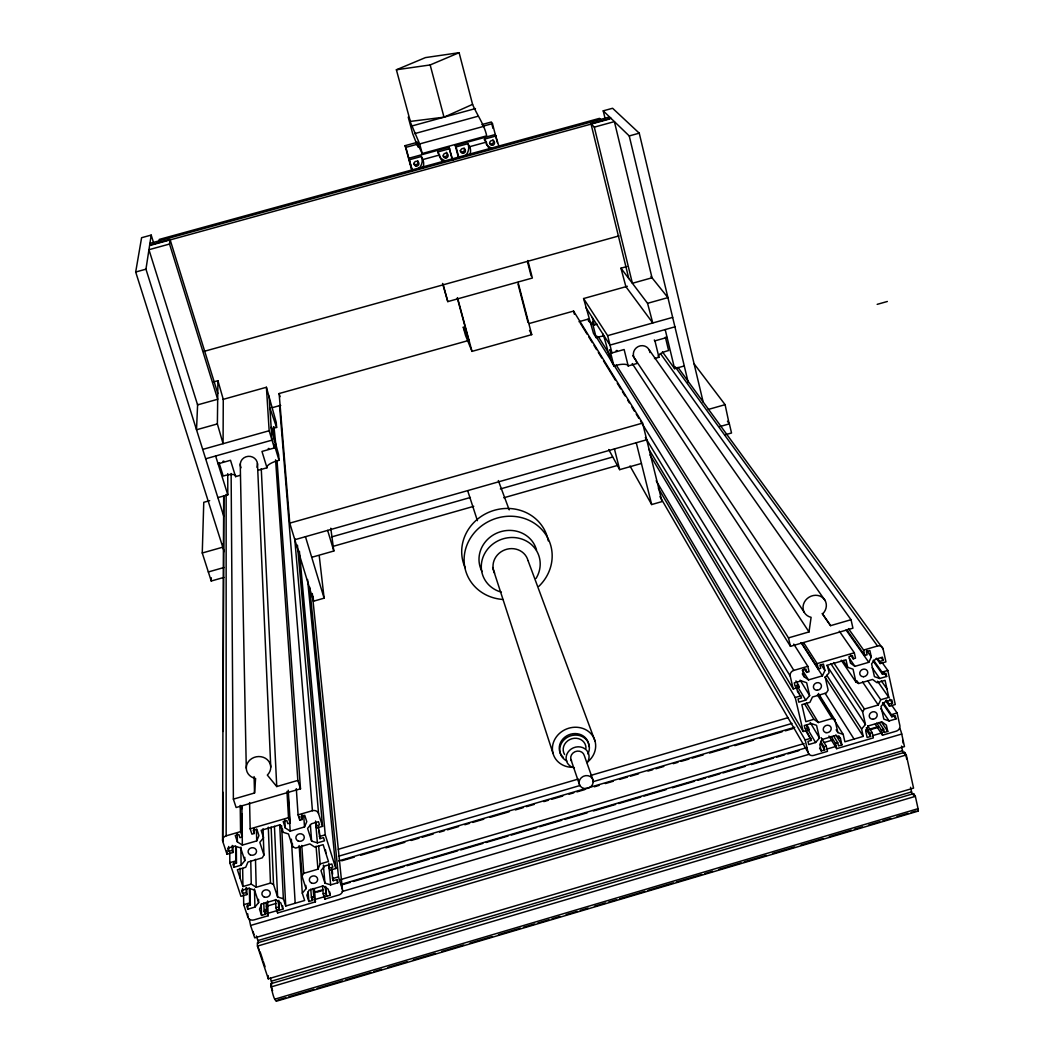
<?xml version="1.0" encoding="UTF-8"?>
<svg xmlns="http://www.w3.org/2000/svg" width="1054" height="1054" viewBox="0 0 1054 1054"><rect width="100%" height="100%" fill="white"/><g stroke="black" fill="none" stroke-linecap="round" stroke-linejoin="round"><path stroke-width="1.5" d="M232.934 845.914L232.987 852.488L226.992 854.241L222.776 841.5L222.921 792.213M223.105 731.436L223.817 496.526M222.789 543.93L222.776 547.184L202.263 552.994L211.235 581.017L223.883 577.421M222.565 840.341L223.685 495.709M217.928 380.718L223.264 399.334L223.079 443.681L217.374 423.919L217.928 380.718L213.422 381.97M211.235 581.017L211.287 577.763M202.263 552.994L203.765 502.31L209.68 500.65M197.638 403.932L196.518 429.768L217.374 423.919M277.07 460.809L300.495 788.8L236.122 807.509L233.382 799.143L254.528 793.003L255.595 778.498A12.266 11.067 -8.7 0 1 247.321 763.478A12.266 11.067 -8.7 0 1 265.344 758.248A12.266 11.067 -8.7 0 1 267.334 775.085L276.741 786.547L297.834 780.421L275.581 459.834M169.536 244.041L148.943 249.706L197.599 404.881L217.691 399.268L169.536 244.041L170.05 239.495L149.655 245.108M159.049 240.865L159.246 239.429L599.515 118.351L600.596 119.418M616.313 365.158L788.484 637.881L809.011 631.926L811.106 617.328A11.989 10.83 -32 0 1 804.386 602.124A11.989 10.83 -32 0 1 821.87 597.051A11.989 10.83 -32 0 1 822.502 614.021L830.578 625.654L851.039 619.712L852.936 628.184L790.46 646.339L597.565 338.98L596.841 336.068M223.804 516.42L145.953 269.178L151.196 235.082L141.592 237.717L135.689 272.011L224.159 551.558M149.773 245.503L150.116 243.316L609.317 117.02L610.977 118.628M917.533 810.566A4.875 0.79 72 0 0 918.06 808.668L915.359 796.35L913.581 793.636L270.865 983.711C270.97 987.242 274.053 1001.471 276.24 1000.523M256.939 467.225L257.242 466.303A8.616 8.116 -4.1 0 0 248.138 456.342A8.616 8.116 -4.1 0 0 241.01 467.765M241.853 805.77L242.315 836.968L239.917 837.666L238.863 834.465L235.266 835.519L237.374 841.896L242.367 845.097L256.728 840.908L258.928 835.611L256.86 829.221L253.263 830.275L254.304 833.464L251.906 834.162L250.167 828.839L249.587 802.555M288.256 790.223L290.206 823.003L287.821 823.688L286.793 820.499L283.21 821.54L285.252 827.93L290.206 831.145L304.527 826.955L306.767 821.659L304.738 815.269L301.154 816.31L302.169 819.511L299.771 820.21L298.084 814.874L296.306 788.642M279.692 824.755L283.368 898.759L285.726 906.032L304.646 900.485L302.3 893.199L306.029 888.68L302.011 876.137L303.71 873.344L317.939 869.181L320.166 863.937L318.637 845.888M802.265 673.835L804.004 676.628L808.484 679.909L822.423 675.838L824.913 670.528L823.437 664.073L819.946 665.087L820.697 668.315L818.365 669L801.514 642.769M839.327 631.162L854.32 652.782L855.519 658.17L853.2 658.842L852.475 655.614L848.997 656.629L850.446 663.085L854.886 666.365L868.786 662.307L871.315 656.998L869.879 650.542L866.401 651.556L867.113 654.784L864.794 655.456L846.849 629.936M818.853 695.456L843.2 734.414L844.886 741.779L863.239 736.39L861.579 729.025L865.453 724.506L862.62 711.832L864.438 709.039L878.245 704.994L880.749 699.737L888.812 697.379L885.07 680.344L876.994 682.715L872.58 679.448L858.72 683.506L855.94 682.043L841.237 660.212M263.052 828.707L263.948 855.031L262.248 857.851L247.927 862.04L245.727 867.297L237.374 869.748L242.934 886.559L251.26 884.122L256.214 887.27L270.47 883.081L273.526 884.477L277.61 897.02L283.368 898.759M236.32 846.612L236.478 863.068L232.894 864.109L233.935 867.284L241.102 865.189L244.844 860.617L244.791 857.337M249.996 888.601L250.338 905.017L246.781 906.071L247.809 909.194L254.923 907.099L258.638 902.58L258.546 899.299M795.902 687.366L801.527 697.946L798.049 698.96L798.787 702.162L805.743 700.133L809.63 695.574L806.653 682.729L801.264 680.871L794.281 682.9L795.045 686.114L798.524 685.1L799.024 687.248L793.214 688.947L648.921 449.294M805.928 729.776L811.422 740.369L807.97 741.384L808.708 744.546L815.612 742.517L819.485 737.998L816.547 725.336L811.185 723.505L804.268 725.534L805.006 728.709L808.471 727.695L808.958 729.816L803.188 731.502L656.194 480.743M276.122 1001.3L918.126 811.119M472.574 104.372L459.109 52.7L425.447 57.601L396.383 69.775L410.335 121.408L444.011 117.178L472.574 104.372C476.961 114.991 484.247 124.319 486.698 135.834L422.232 153.528L416.87 142.422L418.161 147.178M396.383 69.775L430.164 64.953L459.109 52.7M275.015 999.113L918.06 808.668M277.821 1000.062L285.7 997.73M288.849 996.794L314.066 989.324M317.214 988.389L342.418 980.918M345.567 979.983L370.784 972.526M373.933 971.59L381.811 969.258M388.109 967.388L407.028 961.788M413.326 959.917L435.381 953.383M441.692 951.512L463.747 944.99M470.044 943.119L492.113 936.584M498.41 934.714L520.465 928.179M523.614 927.243L534.655 923.976M537.803 923.054L548.831 919.786M551.98 918.851L559.858 916.519M566.156 914.648L577.197 911.381M580.346 910.445L588.224 908.113M594.522 906.242L605.549 902.975M608.698 902.04L616.577 899.708M619.739 898.772L644.943 891.315M648.091 890.38L673.308 882.909M676.457 881.974L701.661 874.504M704.823 873.568L712.702 871.236M718.999 869.379L741.054 862.844M744.203 861.909L766.271 855.374M772.569 853.503L794.624 846.968M800.935 845.097L822.99 838.576M829.287 836.705L851.355 830.17M854.504 829.234L862.383 826.903M868.68 825.032L879.708 821.764M882.87 820.829L890.735 818.497M897.046 816.639L908.074 813.372M911.223 812.436L915.952 811.027M258.454 943.356L257.914 940.563L902.527 750.738L903.568 753.346M904.53 752.319L257.36 942.922L257.44 946.097L268.283 978.837L913.554 788.115L906.295 754.941L904.53 752.319L904.991 754.4M257.44 946.097L906.295 754.941M271.919 984.001L271.365 981.195L911.552 791.91L912.593 794.532M270.983 986.966L915.359 796.35M297.439 545.181L322.564 826.336L316.608 828.075L315.936 825.954L319.52 824.9L318.506 821.712L311.352 823.806L307.597 828.391L311.628 841.105L317.386 842.884L324.527 840.802L323.525 837.627L319.955 838.668L318.453 826.744M877.771 658.75L879.682 661.425L883.147 660.41L882.435 657.182L875.492 659.211L871.579 663.783L874.425 676.642L879.747 678.499L886.664 676.47L885.966 673.269L882.501 674.27L873.002 660.858M338.294 849.3L578.238 779.077M590.859 775.388L788.168 717.642M338.532 856.23L580.293 785.428M592.928 781.725L792.028 723.426M320.166 863.937L328.466 861.513L323.143 844.662L314.83 847.1L309.916 843.911L295.621 848.088L292.564 846.678L288.493 833.964L282.696 832.173L280.298 824.729L261.142 830.302L263.566 837.746L259.811 842.33L263.948 855.031M843.2 734.414L837.89 732.596L834.979 719.922L832.199 718.485L818.352 722.543L813.912 719.315L805.823 721.687L801.857 704.678L809.959 702.307L812.45 697.023L826.349 692.965L828.167 690.159L825.229 677.314L829.129 672.742L827.416 665.206L845.993 659.791L847.693 667.327L853.055 669.185L855.94 682.043M338.532 860.947L794.769 727.286M341.694 860.815L354.328 857.113M360.639 855.268L379.585 849.722M385.896 847.864L404.841 842.317M411.165 840.46L419.057 838.154M422.206 837.232L433.26 833.991M439.584 832.133L444.314 830.75M447.476 829.827L458.53 826.586M464.84 824.742L469.57 823.345M472.732 822.423L483.786 819.182M490.097 817.337L509.042 811.778M515.366 809.933L523.258 807.614M526.407 806.692L534.312 804.386M543.785 801.607L548.515 800.223M551.677 799.288L562.731 796.06M569.041 794.202L573.771 792.819M576.933 791.897L584.825 789.578M594.298 786.811L599.041 785.414M605.352 783.57L613.244 781.251M619.568 779.407L627.459 777.088M630.608 776.166L638.513 773.847M647.986 771.08L652.716 769.683M655.878 768.761L663.77 766.456M673.242 763.676L677.972 762.292M681.134 761.357L689.026 759.051M692.188 758.129L703.242 754.888M709.553 753.03L728.498 747.484M734.809 745.639L753.755 740.079M760.079 738.235L782.173 731.753M785.335 730.83L793.227 728.525M258.638 902.58L254.528 890.05L248.731 888.311L241.59 890.406L242.631 893.542L246.201 892.501L246.109 887.56M307.557 579.502L335.844 868.509L329.928 870.248L329.256 868.153L332.814 867.113L331.826 863.964L324.711 866.045L320.969 870.578L324.948 883.12L330.666 884.873L337.754 882.791L337.438 879.51M886.256 700.027L889.049 704.085L892.501 703.071L891.803 699.882L884.912 701.911L881.012 706.43L883.819 719.118L889.102 720.936L895.979 718.92L895.281 715.758L891.842 716.773L882.541 703.216M246.768 888.021L246.886 894.582L240.944 896.335L229.798 862.699L229.772 852.831M885.782 700.791L889.523 706.193L895.268 704.52L887.811 670.449L882.053 662.439M267.624 900.959L268.164 915.755L253.961 919.918A4.954 4.361 -9.6 0 1 247.848 917.164L243.711 904.675L249.653 902.935L249.35 888.127M337.754 882.791L336.766 879.655L333.222 880.696L332.563 878.614L338.479 876.875L309.652 587.065M658.355 488.213L805.164 739.948L810.934 738.261M883.002 702.478L891.381 714.652L897.112 712.978L899.879 725.626A4.822 4.256 -31.6 0 1 896.229 731.173L882.501 735.205L875.228 724.243M340.416 879.642L804.11 743.557M266.412 906.295L275.885 903.502M313.802 892.369L323.288 889.589M340.666 884.49L806.732 747.642M824.109 742.543L832.001 740.224M868.338 729.552L877.824 726.773M316.977 892.132L321.72 890.749M342.247 884.714L350.152 882.396M353.314 881.473L403.866 866.625M407.015 865.703L429.136 859.208M432.298 858.272L457.568 850.855M460.73 849.932L482.851 843.437M486.013 842.502L508.12 836.006M511.282 835.084L536.552 827.667M539.714 826.731L561.835 820.236M564.997 819.314L587.104 812.818M593.428 810.961L615.549 804.466M618.698 803.543L640.819 797.048M643.981 796.113L666.088 789.617M672.412 787.773L694.533 781.277M697.682 780.342L705.587 778.023M708.749 777.101L719.803 773.847M722.965 772.925L745.086 766.429M751.397 764.572L773.517 758.076M776.679 757.154L784.571 754.835M787.733 753.9L798.787 750.659M869.879 729.79L877.771 727.471M278.006 900.511L279.31 910.195L282.854 909.154L280.825 902.922L275.924 899.8L261.695 903.976L259.508 909.18L261.563 915.412L265.121 914.371L264.093 911.249L266.464 910.564L266.175 902.343M314.408 888.733L315.423 901.855L277.624 912.975L275.924 907.771L278.296 907.086M325.001 886.638L326.556 896.322L330.1 895.281L328.11 889.036L323.249 885.9L309.059 890.077L306.846 895.281L308.848 901.513L312.392 900.472L311.391 897.362L313.763 896.664L313.13 888.469M312.287 593.521L342.405 889.392A4.914 4.361 -12.2 0 1 339.006 894.925L324.856 899.088L323.209 893.884L325.567 893.199M820.605 741.16L823.978 746.799L826.27 746.127L827.482 751.37L813.701 755.415A4.822 4.282 -28.9 0 1 808.128 752.569L659.949 496.579M831.171 736.403L835.466 743.426L837.759 742.754L838.483 745.903L841.922 744.888L840.486 738.577L838.747 735.784M866.283 727.8L869.879 733.32L872.172 732.635L873.344 737.892L836.665 748.669L828.958 736.035M876.77 723.11L881.328 729.948L883.621 729.276L884.319 732.425L887.758 731.423L886.361 725.112L881.987 721.898L868.232 725.942L865.729 731.173L867.139 737.471L870.578 736.469L869.879 733.32M266.53 913.713L277.584 910.472M313.881 899.8L324.935 896.559M342.286 891.46L809.432 754.203M826.797 749.104L836.27 746.324M872.567 735.652L882.027 732.873M819.577 748.129L821.264 750.962L824.702 749.947L823.978 746.799M249.179 918.811L250.602 925.465L901.723 734.019A4.888 0.817 72.3 0 0 899.589 728.077M222.776 841.5A5.006 4.466 -8.2 0 1 226.162 835.835L240.575 831.632L240.22 805.388M250.167 828.839L288.506 817.667L286.978 791.462M298.084 814.874L312.432 810.697A4.98 4.466 -11.1 0 1 318.558 813.569L322.564 826.336M793.214 688.947L790.197 676.062A4.888 4.387 -29.9 0 1 793.846 670.397L807.825 666.326L809.064 671.714L806.745 672.386L804.123 668.21M803.794 642.927L817.127 663.612L854.32 652.782M848.457 628.606L863.608 650.068L877.521 646.01A4.875 4.361 -32.8 0 1 883.107 648.974L885.927 661.872L880.143 663.559L876.335 658.21M244.844 860.617L240.668 847.917L234.818 846.138L227.638 848.233L228.692 851.421L232.275 850.367L232.249 845.44M229.798 862.699L235.78 860.947L235.648 846.178M319.283 836.56L325.238 834.821L299.389 551.176M649.989 454.959L795.23 697.498L801.027 695.811M873.489 660.094L882.027 672.136L887.811 670.449M469.096 340.337L279.126 393.537L289.758 523.14L313.565 601.188L324.118 598.171L319.217 555.629M629.989 465.973L651.662 504.55L662.017 501.585L642.584 423.089L573.574 311.088L529.253 323.499M289.758 523.14L642.584 423.089M708.209 409.466L725.099 404.67L729.184 423.906M294.817 539.714L646.721 439.768M208.336 571.953L224.054 567.487M331.43 536.973L470.4 497.475M500.4 488.937L612.519 457.067M719.908 426.554L729.381 423.853L731.529 432.996L725.205 434.788M332.998 546.38L473.747 506.328M503.799 497.778L617.67 465.394M311.72 557.303L333.828 551.005L330.772 528.212M608.725 449.531L619.673 469.649L641.425 463.457M218.073 463.8L230.51 460.295L235.582 476.632L240.128 475.341M257.887 470.334L266.978 467.778A11.383 3.452 -16.9 0 1 279.046 460.321L278.651 454.827L271.155 427.213M602.901 334.039C606.906 344.539 608.132 356.212 613.915 365.962A11.199 3.412 -14 0 1 628.197 365.949L637.103 363.446L635.602 359.691A8.458 8.01 -33.9 0 1 638.197 346.568A8.458 8.01 -33.9 0 1 649.936 352.563M654.481 358.544L658.934 357.293A11.199 3.399 -13.5 0 1 668.605 350.547L665.377 337.161M877.178 304.356L887.349 301.484M217.888 497.62L227.796 494.827L227.743 473.628M662.452 351.825L674.613 368.676L684.283 365.949M222.855 399.453L266.412 387.266L276.24 422.417L276.609 427.423A10.843 3.149 -16.8 0 0 271.866 428.886M603.955 336.055A10.685 3.109 -14.1 0 0 596.182 337.649L593.481 333.354L583.587 298.545L627.354 286.293M457.37 298.282L468.846 340.732L463.233 327.017L465.525 335.462L472.008 351.377L531.717 334.645L518.094 282.432M272.143 407.714L279.547 405.632A3.083 2.925 -5 0 1 280.746 405.54M591.623 324.698L588.119 319.138L579.371 321.589A3.043 2.898 -31.7 0 0 578.989 321.72M626.827 266.543L620.951 268.19L647.564 303.315L667.92 297.61L650.99 276.504M596.182 337.649L592.243 321.997L594.179 325.027L597.078 324.21M202.711 449.412L269.152 430.743L266.412 387.266M583.587 298.545L607.644 335.646L672.663 317.386M205.662 458.793L272.011 440.137L269.086 396.133M674.916 326.845L610.002 345.093L585.826 307.439M279.046 460.321L274.106 444.063L274.383 447.95L261.972 451.441L266.978 467.778M613.915 365.962L609.831 349.612L611.952 352.945L624.126 349.52L628.197 365.949M654.336 339.941A11.225 3.333 -13.6 0 0 654.942 340.85L667.09 337.438M203.659 351.483L618.975 235.898M442.561 283.46L447.792 301.615L532.375 278.032L527.843 260.522M417.634 142.224L405.092 145.663L405.856 147.362L418.451 143.911M483.009 126.203L492.455 123.608L497.396 142.712M417.344 145.505L412.707 133.779L408.227 117.113L419.65 143.937L484.208 126.23M452.864 160.379L448.951 147.244L408.82 158.271L412.259 169.971M458.516 157.889L455.249 145.518L495.275 134.53L498.885 146.15M409.479 159.747L421.337 156.479L422.799 159.576A10.948 10.803 -21.8 0 1 422.944 167.731M438.24 153.555A10.856 10.698 -32.6 0 1 437.911 151.934L449.755 148.68M455.249 145.518L456.066 146.941L467.884 143.7L469.715 146.69A10.935 10.777 -34.7 0 1 470.295 153.238M484.748 140.775A10.856 10.659 -42.4 0 1 484.432 139.154L496.236 135.913M422.799 159.576L439.518 154.991A10.935 10.777 -32.4 0 0 442.258 160.946M469.715 146.69L486.381 142.106A10.935 10.738 -42 0 0 490.281 149.207M605.154 118.812L603.231 110.841L612.598 108.272L639.251 133.173L703.216 402.233M628.79 278.533L590.965 123.7L610.885 118.232M151.368 245.068L609.396 119.062M594.298 127.139L614.39 121.618L652.018 277.782L632.387 283.276L594.298 127.139L590.965 123.7M135.689 272.011L145.953 269.178M603.231 110.841L629.238 135.94L639.251 133.173M412.509 125.808L475.473 108.562M414.617 133.634L477.515 116.388M481.915 124.583L491.322 122L492.455 123.608M840.486 738.577L836.072 735.389L822.265 739.434L819.801 744.651L821.264 750.962M694.125 363.854L725.099 404.67M727.444 421.231L729.381 423.853M677.959 367.359L883.107 648.974M675.14 366.739L877.521 646.01M881.223 657.736L883.147 660.41M660.476 353.617L851.039 619.712M883.819 672.452L886.664 676.47M866.559 650.292L871.315 656.998M846.085 629.976L868.786 662.307M649.145 349.809L825.098 600.503M872.185 667.709L879.747 678.499M881.276 680.805L886.941 688.881M877.547 681.227L888.812 697.379M889.681 699.026L892.501 703.071M891.486 704.876L897.112 712.978M893.173 714.862L895.979 718.92M822.199 613.481L830.578 625.654M850.407 654.784L853.2 658.842M867.719 680.765L880.749 699.737M849.313 658.21L854.886 666.365M862.541 681.925L878.245 704.994M880.762 708.683L889.102 720.936M856.889 680.779L858.72 683.506M843.095 660.515L847.693 667.327M881.342 721.871L887.758 731.423M879.049 722.438L883.621 729.276M632.663 355.527L804.307 612.414M882.501 729.697L884.319 732.425M833.582 662.531L864.438 709.039M830.947 663.822L862.62 711.832M484.432 139.154L486.381 142.106M632.229 363.564L809.011 631.926M867.653 725.758L872.172 732.635M826.718 665.285L865.453 724.506M866.098 729.579L870.578 736.469M821.343 665.021L824.913 670.528M826.797 675.271L861.579 729.025M824.953 676.945L863.239 736.39M801.08 642.611L822.423 675.838M825.098 693.334L854.056 739.078M793.767 644.113L807.825 666.326M598.738 337.32L611.043 356.805M818.405 693.44L834.979 719.922M802.384 670.133L808.484 679.909M817.43 694.81L832.199 718.485M836.151 729.816L837.89 732.596M835.875 735.086L841.922 744.888M800.157 680.159L809.63 695.574M580.227 322.985L587.118 334.197M588.843 337.003L592.295 342.603M594.008 345.409L596.59 349.612M598.316 352.405L601.768 358.017M603.481 360.811L615.549 380.428M617.275 383.221L620.714 388.834M622.44 391.627L625.022 395.83M627.604 400.033L629.33 402.839M631.913 407.042L634.495 411.244M636.221 414.051L638.803 418.254M640.529 421.047L793.846 670.397M833.45 735.732L837.759 742.754M795.954 680.897L798.524 685.1M797.325 684.441L799.024 687.248M797.219 686.101L805.743 700.133M645.338 437.502L790.197 676.062M806.429 702.886L818.352 722.543M797.272 690.923L798.972 693.73M804.571 703.861L813.912 719.315M821.198 737.681L826.27 746.127M810.21 722.517L819.485 737.998M820.486 742.886L824.702 749.947M806.784 724.875L808.471 727.695M806.442 725.574L808.958 729.816M808.075 729.79L815.612 742.517M805.572 730.448L810.592 738.946M437.911 151.934L439.518 154.991M529.516 330.429L531.717 334.645M498.331 480.558L509.201 509.859M528.094 560.754L595.062 741.186M593.033 780.105A7.154 6.416 -21.2 0 0 581.281 777.733A7.154 6.416 -21.2 0 0 584.179 788.484A7.154 6.416 -21.2 0 0 593.033 780.105L584.285 755.494A6.983 6.284 -21.1 0 0 575.076 751.686A6.983 6.284 -21.1 0 0 571.545 760.922M570.886 759.42L579.305 784.123M232.275 850.367L232.987 852.488M235.78 860.947L236.478 863.068M246.201 892.501L246.886 894.582M249.653 902.935L250.338 905.017M256.385 935.952L257.914 940.563M270.364 978.165L271.365 981.195M270.865 983.711L271.537 985.727M260.088 951.762L262.802 959.944M263.25 961.301L265.055 966.742M252.973 931.433L254.001 934.529M258.085 946.887L259.113 949.957M271.603 987.69L272.617 990.72M250.602 925.465L254.712 937.862L904.477 746.588L901.723 734.019M240.575 831.632L242.315 836.968M266.464 910.564L268.164 915.755M467.765 490.966L477.409 520.65M492.64 567.526L553.047 753.452M288.506 817.667L290.206 823.003M313.763 896.664L315.423 901.855M297.834 780.421L300.495 788.8M215.622 456L227.796 494.827M325.238 834.821L335.844 868.509M338.479 876.875L342.405 889.392M151.196 235.082L153.634 242.907M219.034 462.772L223.198 476.052A11.436 3.452 -17.4 0 1 235.529 475.538M170.05 239.495L217.77 393.432M276.609 427.423L269.864 407.885M273.961 426.738L276.135 447.686M305.462 536.697L324.118 598.171M269.152 430.743L274.383 447.95M279.126 393.537L280.061 396.66M327.649 530.399L333.828 551.005M405.856 147.362L412.272 170.972M443.088 284.303L447.792 301.615M405.092 145.663L411.982 170.998M457.476 297.636L472.008 351.377M419.65 143.937L422.232 153.528M620.951 268.19L625.905 286.701L652.769 322.972L647.564 303.315M456.066 146.941L458.767 157.191M430.164 64.953L444.011 117.178M448.951 147.244L452.245 159.615M518.054 284.224L528.014 322.445M491.731 123.595L492.969 128.351M527.408 261.55L531.097 275.832M614.442 448.938L619.673 469.649M573.574 311.088L574.377 314.224M592.282 317.504L594.179 325.027M588.119 319.138L588.712 321.496M636.26 442.733L651.662 504.55M607.644 335.646L611.952 352.945M654.942 340.85L658.934 357.293M665.193 329.573L674.613 368.676M629.238 135.94L688.249 382.536M788.484 637.881L790.46 646.339M795.23 697.498L803.188 731.502M805.164 739.948L808.128 752.569M806.745 672.386L805.994 669.158L802.502 670.173L804.004 676.628M817.127 663.612L818.365 669M835.466 743.426L836.665 748.669M863.608 650.068L864.794 655.456M881.328 729.948L882.501 735.205M902.619 740.316L903.304 743.452M906.045 755.968L906.73 759.091M913.581 793.636L914.029 795.691M901.499 746.074L902.527 750.738M910.537 787.298L911.552 791.91M879.682 661.425L880.143 663.559M882.027 672.136L882.501 674.27M889.049 704.085L889.523 706.193M891.381 714.652L891.842 716.773M313.064 596.314L313.565 601.188M332.142 869.247L332.603 874.148M332.919 877.429L333.222 880.696M331.641 868.812L332.563 878.614M328.808 863.226L329.256 868.153M328.861 865.242L330.666 884.873M329.797 892L330.1 895.281M325.515 849.827L325.805 853.094M325.699 886.48L326.556 896.322M323.38 865.084L324.948 883.12M294.712 538.568L318.558 813.569M319.257 830.473L319.955 838.668M324.579 895.821L324.856 899.088M322.511 885.716L323.209 893.884M316.2 823.161L316.608 828.075M315.528 821.026L317.386 842.884M316.055 846.204L317.939 869.181M279.547 405.632L312.432 810.697M310.35 824.742L311.628 841.105M312.155 897.204L312.392 900.472M310.785 889.154L311.391 897.362M303.697 815.506L304.527 826.955M308.15 891.671L308.848 901.513M301.813 814.597L302.169 819.511M305.805 885.4L306.029 888.68M273.315 427.12L274.33 441.837M301.787 845.44L303.71 873.344M299.547 816.929L299.771 820.21M300.021 846.639L302.011 876.137M299.138 845.571L302.3 893.199M292.366 843.398L292.564 846.678M291.365 839.168L295.186 903.252M288.256 798.273L288.836 808.128M289.323 816.349L290.206 831.145M284.804 819.735L285.252 827.93M282.525 828.892L282.696 832.173M281.589 825.611L285.726 906.032M261.26 468.687L276.741 786.547M282.696 905.873L282.854 909.154M278.862 900.353L279.31 910.195M274.448 826.376L277.61 897.02M277.479 909.681L277.624 912.975M257.466 463.523L270.759 767.101M275.581 899.549L275.924 907.771M271.142 827.113L273.526 884.477M268.296 827.192L270.47 883.081M268.177 975.596L268.283 978.837M264.949 909.444L265.121 914.371M263.816 903.041L264.093 911.249M261.208 903.91L261.563 915.412M256.399 829.379L256.728 840.908M254.08 776.574L254.528 793.003M255.476 859.313L256.214 887.27M254.172 828.536L254.304 833.464M254.475 889.009L254.923 907.099M250.76 861.158L251.26 884.122M240.259 464.01L246.28 768.221M247.716 904.266L247.809 909.194M247.782 913.871L247.848 917.164M243.566 894.82L243.711 904.675M241.774 805.585L241.827 808.879M241.893 813.82L242.367 845.097M242.67 868.483L242.934 886.559M242.565 888.614L242.631 893.542M240.865 847.126L241.102 865.189M240.035 868.285L240.154 878.166M237.282 833.688L237.374 841.896M231.129 473.523L233.382 799.143M233.909 862.343L233.935 867.284M228.678 846.481L228.692 851.421M226.992 850.947L226.992 854.241M226.149 494.471L226.162 835.835M491.164 147.823A10.856 10.659 -42.4 0 1 486.092 143.779M467.884 143.7A10.856 10.698 -34.9 0 1 466.29 154.661M492.943 139.76A2.451 2.398 -41.2 0 1 492.903 143.186A2.451 2.398 -41.2 0 1 489.464 143.212M464.129 147.968A2.451 2.411 -35.4 0 1 463.523 151.46A2.451 2.411 -35.4 0 1 460.071 150.696M446.316 161.064A10.856 10.698 -32.6 0 1 438.807 155.109M421.337 156.479A10.869 10.724 -21.7 0 1 418.649 168.666M446.395 152.277A2.451 2.411 -31.2 0 1 446.738 155.794A2.451 2.411 -31.2 0 1 443.181 155.939M417.753 160.709A2.451 2.411 -22.8 0 1 417.173 164.2A2.451 2.411 -22.8 0 1 413.695 163.436M617.064 350.455A2.53 0.751 -14 0 1 616.103 350.666M235.688 476.039A11.436 3.452 -17.4 0 1 235.582 476.632M268.849 448.437A2.582 0.764 -16.9 0 1 268.203 448.622M223.883 461.099A2.582 0.764 -17.3 0 1 222.934 461.309M563.389 757.47A14.993 13.518 -21.1 0 1 568.659 734.888A14.993 13.518 -21.1 0 1 588.857 746.64M566.92 761.028A15.006 13.531 -21.1 0 1 561.663 742.886A15.006 13.531 -21.1 0 1 581.505 736.245A15.006 13.531 -21.1 0 1 587.868 754.005M564.601 754.545A11.541 10.408 -21.1 0 1 571.848 738.749A11.541 10.408 -21.1 0 1 585.984 748.3M574.39 767.852A11.647 10.487 -21.1 0 1 566.854 754.308A11.647 10.487 -21.1 0 1 582.664 747.589A11.647 10.487 -21.1 0 1 587.421 762.305M573.626 767.286A21.91 19.749 -21.1 0 1 553.534 742.187A21.91 19.749 -21.1 0 1 586.801 730.303A21.91 19.749 -21.1 0 1 586.841 762.556M494.603 573.099A17.918 16.64 -20.4 0 1 504.906 549.845A17.918 16.64 -20.4 0 1 528.001 560.517M465.236 567.79A43.952 40.908 -20.3 0 1 492.916 510.729A43.952 40.908 -20.3 0 1 548.264 540.873M502.824 599.449A44.4 41.277 -20.3 0 1 466.724 545.603A44.4 41.277 -20.3 0 1 532.02 521.849A44.4 41.277 -20.3 0 1 538.831 586.353M501.388 592.15A29.71 27.588 -20.4 0 1 483.549 555.88A29.71 27.588 -20.4 0 1 523.996 539.885A29.71 27.588 -20.4 0 1 536.038 578.448M482.073 571.545A29.446 27.378 -20.3 0 1 498.055 532.599A29.446 27.378 -20.3 0 1 536.526 550.03M817.219 690.251A4.137 3.702 -30.3 0 0 821.013 684.389A4.137 3.702 -30.3 0 0 814.044 684.678A4.137 3.702 -30.3 0 0 817.219 690.251M863.516 676.734A4.137 3.689 -31.9 0 0 867.337 670.871A4.137 3.689 -31.9 0 0 860.393 671.148A4.137 3.689 -31.9 0 0 863.516 676.734M872.989 719.25A4.111 3.636 -31.2 0 0 876.796 713.439A4.111 3.636 -31.2 0 0 869.906 713.742A4.111 3.636 -31.2 0 0 872.989 719.25M825.98 732.649A4.111 3.649 -29.7 0 0 831.145 727.827A4.111 3.649 -29.7 0 0 824.557 726.43A4.111 3.649 -29.7 0 0 825.98 732.649M298.018 840.921A4.229 3.781 -10.7 0 0 304.29 837.324A4.229 3.781 -10.7 0 0 297.913 834.36A4.229 3.781 -10.7 0 0 298.018 840.921M250.272 854.86A4.242 3.781 -9.1 0 0 256.544 851.263A4.242 3.781 -9.1 0 0 250.127 848.312A4.242 3.781 -9.1 0 0 250.272 854.86M264.04 896.888A4.216 3.729 -9.9 0 0 270.285 893.318A4.216 3.729 -9.9 0 0 263.922 890.419A4.216 3.729 -9.9 0 0 264.04 896.888M311.444 882.975A4.203 3.729 -11.4 0 0 317.676 879.418A4.203 3.729 -11.4 0 0 311.365 876.506A4.203 3.729 -11.4 0 0 311.444 882.975M492.442 145.294A2.451 2.411 -41.1 0 0 494.089 141.394A2.451 2.411 -41.1 0 0 489.912 141.974A2.451 2.411 -41.1 0 0 492.442 145.294M463.009 153.317A2.451 2.411 -35.3 0 0 465.143 149.668A2.451 2.411 -35.3 0 0 460.914 149.694A2.451 2.411 -35.3 0 0 463.009 153.317M445.671 158.087A2.451 2.424 -31.1 0 0 447.805 154.424A2.451 2.424 -31.1 0 0 443.576 154.464A2.451 2.424 -31.1 0 0 445.671 158.087M416.172 166.097A2.464 2.424 -22.8 0 0 418.754 162.738A2.464 2.424 -22.8 0 0 414.538 162.224A2.464 2.424 -22.8 0 0 416.172 166.097"/></g></svg>
